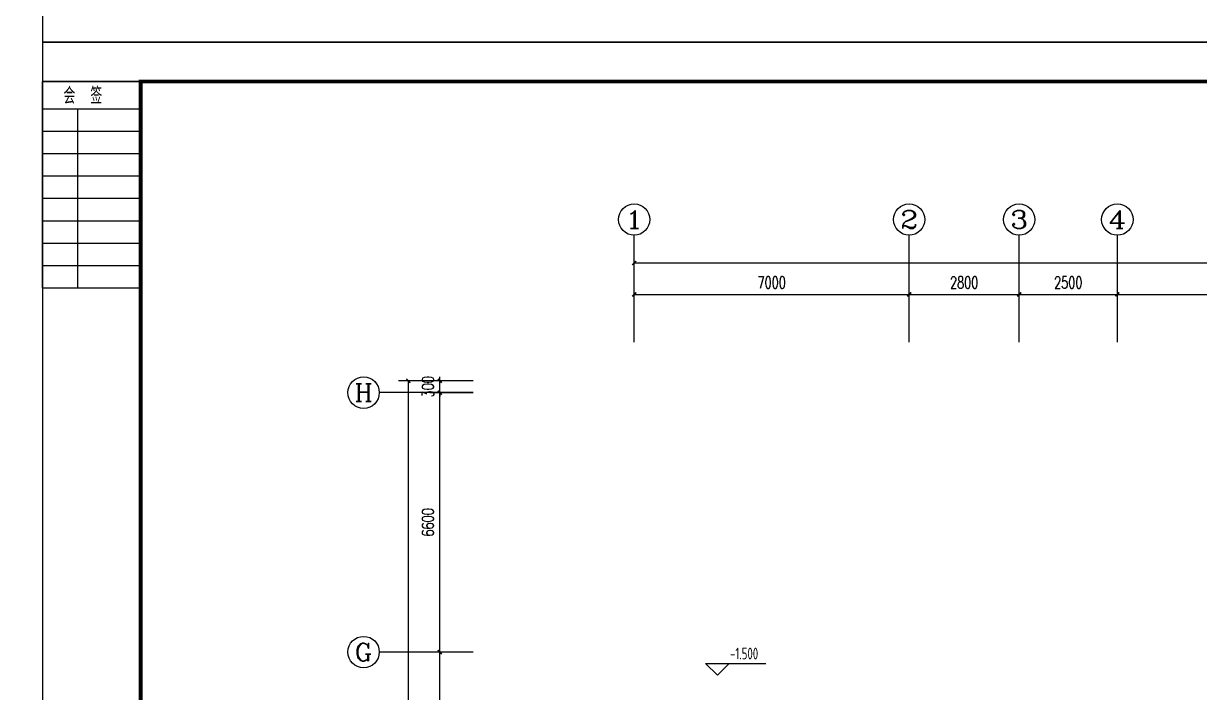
# Model space of a CAD drawing. Extents: x 2166032 to 5302137, y 581493 to 2416206.
# Drawn here: x 2313548 to 2343482, y 1254578 to 1271595 of the extents above; entities that cross this region are included whole.
import ezdxf
from ezdxf.enums import TextEntityAlignment as Align

# ---------------------------------------------------------------- set-up
doc = ezdxf.new("R2010")
doc.units = 0
doc.header["$LTSCALE"] = 1000
doc.header["$MEASUREMENT"] = 0
for name, color, linetype in [('AXIS', 3, 'Continuous'), ('AXIS_TEXT', 7, 'Continuous'), ('DIM_ELEV', 3, 'Continuous'), ('PUB_TEXT', 7, 'Continuous'), ('PUB_TITLE', 137, 'Continuous')]:
    doc.layers.add(name, color=color, linetype=linetype)
doc.styles.add('_TCH_AXIS', font='complex_.ttf')
doc.styles.add('_TCH_DIM', font='tssdeng.shx', dxfattribs={"bigfont": 'tssdchn.shx'})
doc.styles.add('COMPLEX', font='complex_.ttf')
doc.styles.add('DIM_FONT', font='simplex_.ttf', dxfattribs={"width": 0.7})
doc.styles.add('TSSD_REIN', font='tssdeng.shx', dxfattribs={"width": 0.7, "bigfont": 'tssdchn.shx'})
doc.dimstyles.new('DIMN', dxfattribs={"dimtxt": 300, "dimasz": 100, "dimexe": 250, "dimexo": 300, "dimgap": 150, "dimtad": 1, "dimdec": 0, "dimzin": 0, "dimdsep": 46, "dimtxsty": 'DIM_FONT', "dimblk": 'ARCHTICK', "dimcen": 0.09, "dimclrt": 7, "dimazin": 2, "dimtfac": 1, "dimtdec": 0, "dimtix": 1, "dimtmove": 2, "dimatfit": 3, "dimldrblk": 'ARCHTICK', "dimfxl": 1, "dimtolj": 1, "dimtzin": 0, "dimarcsym": 0})

# ---------------------------------------------------------------- blocks, each defined once
blk = doc.blocks.new('$会签栏$00000001')
at = {"layer": 'PUB_TITLE'}
for p, q in [((-52.6, 0), (-52.6, 25)), ((-46.9, 0), (-46.9, 25)), ((-41.2, 0), (-41.2, 25)), ((-35.5, 0), (-35.5, 25)), ((-29.8, 0), (-29.8, 25)), ((-24.1, 0), (-24.1, 25)), ((-18.4, 0), (-18.4, 25)), ((-12.7, 0), (-12.7, 25)), ((-7, 0), (-7, 25)), ((0, 0), (0, 25)), ((-52.6, 16), (-7, 16))]:
    blk.add_line(p, q, dxfattribs=at)
blk.add_lwpolyline([(0, 25), (0, 0), (-52.6, 0), (-52.6, 25)], close=True, dxfattribs=at)
at = {"layer": 'PUB_TITLE', "color": 0, "style": 'TSSD_REIN', "width": 0.75}
blk.add_text('会  签', height=4.219, rotation=270, dxfattribs=at).set_placement((-5.71, 19.67))
blk = doc.blocks.new('_ArchTick')
at = {"color": 0, "linetype": 'ByBlock', "const_width": 0.4}
blk.add_lwpolyline([(-0.5, -0.5), (0.5, 0.5)], dxfattribs=at)
blk = doc.blocks.new('*D2502')
at = {"layer": 'AXIS', "color": 0, "lineweight": -2}
for p, q in [((2329092, 1263490), (2329092, 1264954)), ((2336092, 1263490), (2336092, 1264954)), ((2329092, 1264704), (2336092, 1264704))]:
    blk.add_line(p, q, dxfattribs=at)
at = {"layer": 'Defpoints', "color": 0}
for p in [(2336092, 1264704), (2329092, 1263190), (2336092, 1263190)]:
    blk.add_point(p, dxfattribs=at)
at = {"layer": 'AXIS', "color": 0, "lineweight": -2, "xscale": 100, "yscale": 100, "zscale": 100, "rotation": 180}
blk.add_blockref('_ArchTick', (2329092, 1264704), dxfattribs=at)
at = {"layer": 'AXIS', "color": 0, "lineweight": -2, "xscale": 100, "yscale": 100, "zscale": 100}
blk.add_blockref('_ArchTick', (2336092, 1264704), dxfattribs=at)
at = {"layer": 'AXIS', "color": 7, "insert": (2332592, 1265006), "char_height": 300, "attachment_point": 5, "style": 'DIM_FONT'}
blk.add_mtext('\\A1;7000', dxfattribs=at)
blk = doc.blocks.new('*D2503')
at = {"layer": 'AXIS', "color": 0, "lineweight": -2}
for p, q in [((2336092, 1263490), (2336092, 1264954)), ((2338892, 1263490), (2338892, 1264954)), ((2336092, 1264704), (2338892, 1264704))]:
    blk.add_line(p, q, dxfattribs=at)
at = {"layer": 'Defpoints', "color": 0}
for p in [(2338892, 1264704), (2336092, 1263190), (2338892, 1263190)]:
    blk.add_point(p, dxfattribs=at)
at = {"layer": 'AXIS', "color": 0, "lineweight": -2, "xscale": 100, "yscale": 100, "zscale": 100, "rotation": 180}
blk.add_blockref('_ArchTick', (2336092, 1264704), dxfattribs=at)
at = {"layer": 'AXIS', "color": 0, "lineweight": -2, "xscale": 100, "yscale": 100, "zscale": 100}
blk.add_blockref('_ArchTick', (2338892, 1264704), dxfattribs=at)
at = {"layer": 'AXIS', "color": 7, "insert": (2337492, 1265006), "char_height": 300, "attachment_point": 5, "style": 'DIM_FONT'}
blk.add_mtext('\\A1;2800', dxfattribs=at)
blk = doc.blocks.new('*D2504')
at = {"layer": 'AXIS', "color": 0, "lineweight": -2}
for p, q in [((2338892, 1263490), (2338892, 1264954)), ((2341392, 1263490), (2341392, 1264954)), ((2338892, 1264704), (2341392, 1264704))]:
    blk.add_line(p, q, dxfattribs=at)
at = {"layer": 'Defpoints', "color": 0}
for p in [(2341392, 1264704), (2338892, 1263190), (2341392, 1263190)]:
    blk.add_point(p, dxfattribs=at)
at = {"layer": 'AXIS', "color": 0, "lineweight": -2, "xscale": 100, "yscale": 100, "zscale": 100, "rotation": 180}
blk.add_blockref('_ArchTick', (2338892, 1264704), dxfattribs=at)
at = {"layer": 'AXIS', "color": 0, "lineweight": -2, "xscale": 100, "yscale": 100, "zscale": 100}
blk.add_blockref('_ArchTick', (2341392, 1264704), dxfattribs=at)
at = {"layer": 'AXIS', "color": 7, "insert": (2340142, 1265006), "char_height": 300, "attachment_point": 5, "style": 'DIM_FONT'}
blk.add_mtext('\\A1;2500', dxfattribs=at)
blk = doc.blocks.new('*D2505')
at = {"layer": 'AXIS', "color": 0, "lineweight": -2}
for p, q in [((2341392, 1263490), (2341392, 1264954)), ((2347292, 1263490), (2347292, 1264954)), ((2341392, 1264704), (2347292, 1264704))]:
    blk.add_line(p, q, dxfattribs=at)
at = {"layer": 'Defpoints', "color": 0}
for p in [(2347292, 1264704), (2341392, 1263190), (2347292, 1263190)]:
    blk.add_point(p, dxfattribs=at)
at = {"layer": 'AXIS', "color": 0, "lineweight": -2, "xscale": 100, "yscale": 100, "zscale": 100, "rotation": 180}
blk.add_blockref('_ArchTick', (2341392, 1264704), dxfattribs=at)
at = {"layer": 'AXIS', "color": 0, "lineweight": -2, "xscale": 100, "yscale": 100, "zscale": 100}
blk.add_blockref('_ArchTick', (2347292, 1264704), dxfattribs=at)
at = {"layer": 'AXIS', "color": 7, "insert": (2344342, 1265006), "char_height": 300, "attachment_point": 5, "style": 'DIM_FONT'}
blk.add_mtext('\\A1;5900', dxfattribs=at)
blk = doc.blocks.new('*D2515')
at = {"layer": 'AXIS', "color": 0, "lineweight": -2}
for p, q in [((2329092, 1263790), (2329092, 1265754)), ((2406722, 1263790), (2406722, 1265754)), ((2329092, 1265504), (2406722, 1265504))]:
    blk.add_line(p, q, dxfattribs=at)
at = {"layer": 'Defpoints', "color": 0}
for p in [(2406722, 1265504), (2329092, 1263490), (2406722, 1263490)]:
    blk.add_point(p, dxfattribs=at)
at = {"layer": 'AXIS', "color": 0, "lineweight": -2, "xscale": 100, "yscale": 100, "zscale": 100, "rotation": 180}
blk.add_blockref('_ArchTick', (2329092, 1265504), dxfattribs=at)
at = {"layer": 'AXIS', "color": 0, "lineweight": -2, "xscale": 100, "yscale": 100, "zscale": 100}
blk.add_blockref('_ArchTick', (2406722, 1265504), dxfattribs=at)
at = {"layer": 'AXIS', "color": 7, "insert": (2367907, 1265806), "char_height": 300, "attachment_point": 5, "style": 'DIM_FONT'}
blk.add_mtext('\\A1;77630', dxfattribs=at)
blk = doc.blocks.new('*D2540')
at = {"layer": 'AXIS', "color": 0, "lineweight": -2}
for p, q in [((2324992, 1255604), (2323894, 1255604)), ((2324144, 1249004), (2324144, 1255604)), ((2324992, 1249004), (2323894, 1249004))]:
    blk.add_line(p, q, dxfattribs=at)
at = {"layer": 'Defpoints', "color": 0}
for p in [(2324144, 1255604), (2325292, 1255604), (2325292, 1249004)]:
    blk.add_point(p, dxfattribs=at)
at = {"layer": 'AXIS', "color": 0, "lineweight": -2, "xscale": 100, "yscale": 100, "zscale": 100}
for p, rotation in [((2324144, 1255604), 90), ((2324144, 1249004), 270)]:
    blk.add_blockref('_ArchTick', p, dxfattribs=dict(at, rotation=rotation))
at = {"layer": 'AXIS', "color": 7, "insert": (2323843, 1252304), "char_height": 300, "attachment_point": 5, "rotation": 90, "style": 'DIM_FONT'}
blk.add_mtext('\\A1;6600', dxfattribs=at)
blk = doc.blocks.new('*D2541')
at = {"layer": 'AXIS', "color": 0, "lineweight": -2}
for p, q in [((2324992, 1262204), (2323894, 1262204)), ((2324144, 1255604), (2324144, 1262204)), ((2324992, 1255604), (2323894, 1255604))]:
    blk.add_line(p, q, dxfattribs=at)
at = {"layer": 'Defpoints', "color": 0}
for p in [(2324144, 1262204), (2325292, 1262204), (2325292, 1255604)]:
    blk.add_point(p, dxfattribs=at)
at = {"layer": 'AXIS', "color": 0, "lineweight": -2, "xscale": 100, "yscale": 100, "zscale": 100}
for p, rotation in [((2324144, 1262204), 90), ((2324144, 1255604), 270)]:
    blk.add_blockref('_ArchTick', p, dxfattribs=dict(at, rotation=rotation))
at = {"layer": 'AXIS', "color": 7, "insert": (2323843, 1258904), "char_height": 300, "attachment_point": 5, "rotation": 90, "style": 'DIM_FONT'}
blk.add_mtext('\\A1;6600', dxfattribs=at)
blk = doc.blocks.new('*D2542')
at = {"layer": 'AXIS', "color": 0, "lineweight": -2}
for p, q in [((2324992, 1262504), (2323894, 1262504)), ((2324144, 1262504), (2324144, 1262604)), ((2324144, 1262204), (2324144, 1262504)), ((2324992, 1262204), (2323894, 1262204)), ((2324144, 1262204), (2324144, 1262104))]:
    blk.add_line(p, q, dxfattribs=at)
at = {"layer": 'Defpoints', "color": 0}
for p in [(2324144, 1262504), (2325292, 1262504), (2325292, 1262204)]:
    blk.add_point(p, dxfattribs=at)
at = {"layer": 'AXIS', "color": 0, "lineweight": -2, "xscale": 100, "yscale": 100, "zscale": 100}
for p, rotation in [((2324144, 1262504), 270), ((2324144, 1262204), 90)]:
    blk.add_blockref('_ArchTick', p, dxfattribs=dict(at, rotation=rotation))
at = {"layer": 'AXIS', "color": 7, "insert": (2323843, 1262354), "char_height": 300, "attachment_point": 5, "rotation": 90, "style": 'DIM_FONT'}
blk.add_mtext('\\A1;300', dxfattribs=at)
blk = doc.blocks.new('*D2543')
at = {"layer": 'AXIS', "color": 0, "lineweight": -2}
for p, q in [((2324692, 1262504), (2323094, 1262504)), ((2323344, 1226804), (2323344, 1262504)), ((2324692, 1226804), (2323094, 1226804))]:
    blk.add_line(p, q, dxfattribs=at)
at = {"layer": 'Defpoints', "color": 0}
for p in [(2323344, 1262504), (2324992, 1262504), (2324992, 1226804)]:
    blk.add_point(p, dxfattribs=at)
at = {"layer": 'AXIS', "color": 0, "lineweight": -2, "xscale": 100, "yscale": 100, "zscale": 100}
for p, rotation in [((2323344, 1262504), 90), ((2323344, 1226804), 270)]:
    blk.add_blockref('_ArchTick', p, dxfattribs=dict(at, rotation=rotation))
at = {"layer": 'AXIS', "color": 7, "insert": (2323043, 1244654), "char_height": 300, "attachment_point": 5, "rotation": 90, "style": 'DIM_FONT'}
blk.add_mtext('\\A1;35700', dxfattribs=at)
blk = doc.blocks.new('_AXISO')
blk.add_circle((0, 0), 0.5)
at = {"layer": 'AXIS_TEXT', "style": 'COMPLEX', "width": 1.171875}
blk.add_attdef('A', text='', height=0.56, dxfattribs=at).set_placement((-0.25, -0.28), (0.25, -0.28), align=Align.FIT)

msp = doc.modelspace()

# ---------------------------------------------------------------- linework, layer by layer
msp.add_circle((2604640.5, 1020101.3), 438608.5)
at = {"layer": 'AXIS'}
for p, q in [((2329091.8, 1263715.4), (2329091.8, 1266208.9)), ((2336091.8, 1263715.4), (2336091.8, 1266208.9)), ((2338891.8, 1263715.4), (2338891.8, 1266208.9)), ((2341391.8, 1263715.4), (2341391.8, 1266208.9)), ((2324992.1, 1262204.2), (2322604.4, 1262204.2)), ((2324992.1, 1255604.2), (2322604.4, 1255604.2))]:
    msp.add_line(p, q, dxfattribs=at)
at = {"layer": 'DIM_ELEV'}
for p, q in [((2331210.1, 1255013.7), (2330910.1, 1255313.7)), ((2330910.1, 1255313.7), (2332443.4, 1255313.7)), ((2331210.1, 1255013.7), (2331510.1, 1255313.7))]:
    msp.add_line(p, q, dxfattribs=at)
at = {"layer": 'PUB_TITLE'}
for points in [[(2314031.7, 1271119.6), (2419131.7, 1271119.6), (2419131.7, 1330519.6), (2314031.7, 1330519.6)], [(2314031.7, 1211719.6), (2419131.7, 1211719.6), (2419131.7, 1271119.6), (2314031.7, 1271119.6)]]:
    msp.add_lwpolyline(points, close=True, dxfattribs=at)
at = {"layer": 'PUB_TITLE', "const_width": 100}
msp.add_lwpolyline([(2316531.7, 1212719.6), (2418131.7, 1212719.6), (2418131.7, 1270119.6), (2316531.7, 1270119.6)], close=True, dxfattribs=at)

# ---------------------------------------------------------------- block references
at = {"layer": 'AXIS'}
ref = msp.add_blockref('_AXISO', (2329091.8, 1266608.9), dxfattribs=dict(at, xscale=800, yscale=800, zscale=800))
ref.add_attrib('A', '1', dxfattribs={"layer": 'AXIS_TEXT', "height": 452.5, "style": '_TCH_AXIS', "width": 1.388087}).set_placement((2328865.5, 1266382.7), (2329318, 1266382.7), align=Align.FIT)
ref = msp.add_blockref('_AXISO', (2336091.8, 1266608.9), dxfattribs=dict(at, xscale=800, yscale=800, zscale=800))
ref.add_attrib('A', '2', dxfattribs={"layer": 'AXIS_TEXT', "height": 452.5, "style": '_TCH_AXIS', "width": 1.049113}).set_placement((2335865.5, 1266382.7), (2336318, 1266382.7), align=Align.FIT)
ref = msp.add_blockref('_AXISO', (2338891.8, 1266608.9), dxfattribs=dict(at, xscale=800, yscale=800, zscale=800))
ref.add_attrib('A', '3', dxfattribs={"layer": 'AXIS_TEXT', "height": 452.5, "style": '_TCH_AXIS', "width": 1.049113}).set_placement((2338665.5, 1266382.7), (2339118, 1266382.7), align=Align.FIT)
ref = msp.add_blockref('_AXISO', (2341391.8, 1266608.9), dxfattribs=dict(at, xscale=800, yscale=800, zscale=800))
ref.add_attrib('A', '4', dxfattribs={"layer": 'AXIS_TEXT', "height": 452.5, "style": '_TCH_AXIS'}).set_placement((2341165.5, 1266382.7), (2341618, 1266382.7), align=Align.FIT)
ref = msp.add_blockref('_AXISO', (2322204.4, 1262204.2), dxfattribs=dict(at, xscale=800, yscale=800, zscale=800))
ref.add_attrib('A', 'H', dxfattribs={"layer": 'AXIS_TEXT', "height": 452.5, "style": '_TCH_AXIS', "width": 0.877353}).set_placement((2321978.2, 1261977.9), (2322430.7, 1261977.9), align=Align.FIT)
ref = msp.add_blockref('_AXISO', (2322204.4, 1255604.2), dxfattribs=dict(at, xscale=800, yscale=800, zscale=800))
ref.add_attrib('A', 'G', dxfattribs={"layer": 'AXIS_TEXT', "height": 452.5, "style": '_TCH_AXIS', "width": 0.914932}).set_placement((2321978.2, 1255377.9), (2322430.7, 1255377.9), align=Align.FIT)
at = {"layer": 'PUB_TITLE', "xscale": 100, "yscale": 100, "zscale": 100, "rotation": 90}
msp.add_blockref('$会签栏$00000001', (2316531.7, 1270119.6), dxfattribs=at)

# ---------------------------------------------------------------- texts
at = {"layer": 'PUB_TEXT', "style": '_TCH_DIM', "width": 0.705882}
msp.add_text('-1.500', height=297.5, dxfattribs=at).set_placement((2331533, 1255418.7))

# ---------------------------------------------------------------- dimensions: what is measured, and where the dimension line sits
at = {"layer": 'AXIS'}
for p1, p2, distance, picture, middle in [((2329091.8, 1263490), (2406721.8, 1263490), 2014.1, '*D2515', (2367906.8, 1265805.5)), ((2329091.8, 1263190), (2336091.8, 1263190), 1514.1, '*D2502', (2332591.8, 1265005.5)), ((2336091.8, 1263190), (2338891.8, 1263190), 1514.1, '*D2503', (2337491.8, 1265005.5)), ((2338891.8, 1263190), (2341391.8, 1263190), 1514.1, '*D2504', (2340141.8, 1265005.5)), ((2341391.8, 1263190), (2347291.8, 1263190), 1514.1, '*D2505', (2344341.8, 1265005.5)), ((2325292.1, 1262204.2), (2325292.1, 1262503.8), 1147.9, '*D2542', (2323842.7, 1262354)), ((2324992.1, 1226804.2), (2324992.1, 1262503.8), 1647.9, '*D2543', (2323042.7, 1244654)), ((2325292.1, 1255604.2), (2325292.1, 1262204.2), 1147.9, '*D2541', (2323842.7, 1258904.2)), ((2325292.1, 1249004.2), (2325292.1, 1255604.2), 1147.9, '*D2540', (2323842.7, 1252304.2))]:
    dim = msp.add_aligned_dim(p1=p1, p2=p2, distance=distance, dimstyle='DIMN', dxfattribs=at)
    dim.commit()
    dim.dimension.update_dxf_attribs({"geometry": picture, "text_midpoint": middle})

doc.saveas('drawing.dxf')
